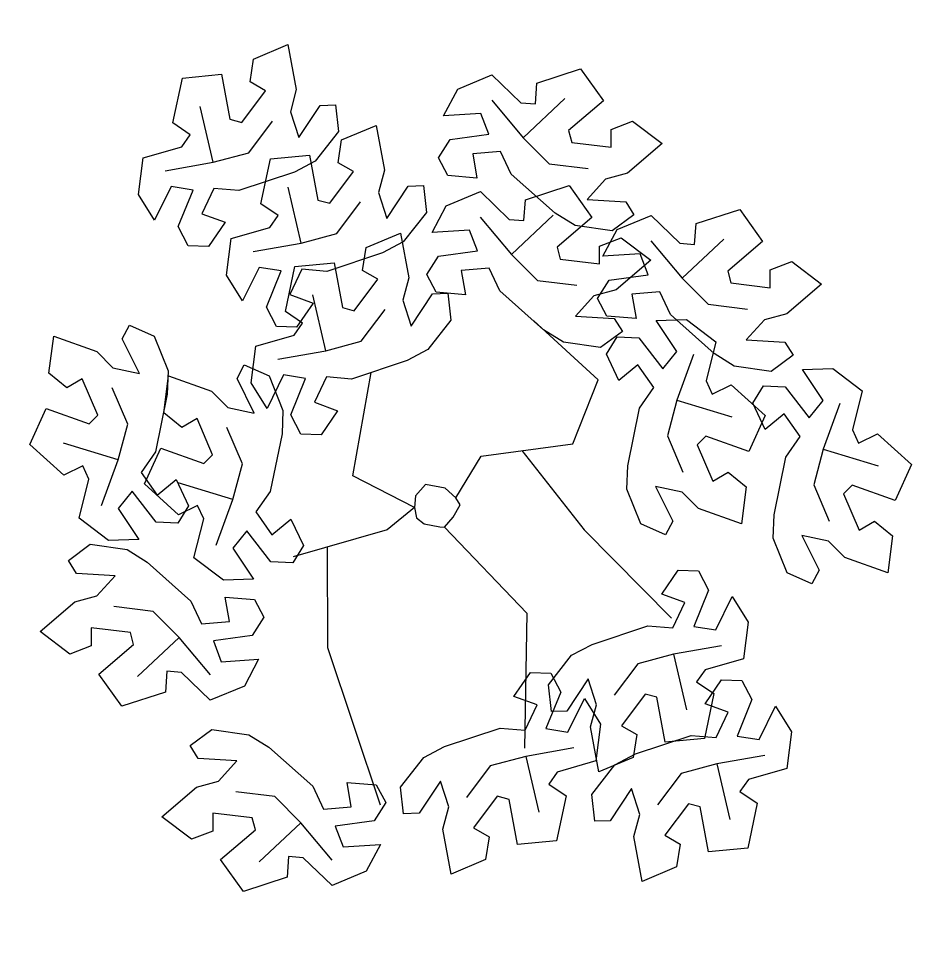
# Model space of a CAD drawing. Header units: millimetres. Extents: x 1740 to 2888, y 771 to 1500.
# Drawn here: x 1749 to 1883.4, y 1160.3 to 1298.9 of the extents above; entities that cross this region are included whole.
import ezdxf

# ---------------------------------------------------------------- set-up
doc = ezdxf.new("R2010")
doc.units = ezdxf.units.MM

# ---------------------------------------------------------------- blocks, each defined once
blk = doc.blocks.new('BRANCHT', base_point=(1.5479, 0.5508))
for p, q in [((1.5732, 0.6824), (1.6111, 0.6837)), ((1.5992, 0.6434), (1.5732, 0.6824)), ((1.6111, 0.6837), (1.648, 0.6556)), ((1.5108, 0.6403), (1.5242, 0.6618)), ((1.5242, 0.6618), (1.5514, 0.6606)), ((1.5514, 0.6606), (1.5816, 0.6217)), ((1.5514, 0.6606), (1.5514, 0.6606)), ((1.648, 0.6556), (1.6358, 0.6068)), ((1.5265, 0.6072), (1.5108, 0.6403)), ((1.5816, 0.6217), (1.5992, 0.6434)), ((1.6201, 0.6399), (1.5992, 0.5824)), ((1.5503, 0.627), (1.5265, 0.6072)), ((1.5703, 0.5982), (1.5503, 0.627)), ((1.6358, 0.6068), (1.6436, 0.5902)), ((1.6436, 0.5902), (1.6672, 0.6016)), ((1.6672, 0.6016), (1.71, 0.5631)), ((1.6672, 0.6016), (1.6672, 0.6016)), ((1.5523, 0.5724), (1.5703, 0.5982)), ((1.5992, 0.5824), (1.5872, 0.5378)), ((1.5992, 0.5824), (1.6679, 0.5616)), ((1.5375, 0.5003), (1.5523, 0.5724)), ((1.71, 0.5631), (1.6895, 0.5182)), ((1.5872, 0.5378), (1.6066, 0.4922)), ((1.6355, 0.5374), (1.6246, 0.5265)), ((1.6895, 0.5182), (1.6355, 0.5374)), ((1.6246, 0.5265), (1.6441, 0.4809)), ((1.5364, 0.4709), (1.5375, 0.5003)), ((1.6441, 0.4809), (1.6634, 0.4921)), ((1.6634, 0.4921), (1.6859, 0.4739)), ((1.5723, 0.4742), (1.594, 0.4308)), ((1.6057, 0.467), (1.5723, 0.4742)), ((1.6859, 0.4739), (1.68, 0.4275)), ((1.5539, 0.4273), (1.5364, 0.4709)), ((1.6261, 0.4466), (1.6057, 0.467)), ((1.68, 0.4275), (1.6261, 0.4466)), ((1.594, 0.4308), (1.585, 0.4137)), ((1.585, 0.4137), (1.5539, 0.4273))]:
    blk.add_line(p, q)
blk = doc.blocks.new('TREE-09')
for p, q in [((23.11, 22.17), (13.45, 31.05)), ((-13.8, 7.76), (-11.03, 23.3)), ((19.32, 12.56), (23.11, 22.17)), ((5.52, 10.71), (19.32, 12.56)), ((11.67, 11.54), (21.04, -0.37)), ((1.73, 4.44), (5.52, 10.71)), ((-4.49, 2.96), (-13.8, 7.76)), ((-2.83, 6.43), (-4.36, 4.75)), ((0.1, 5.87), (-2.83, 6.43)), ((1.73, 4.45), (0.1, 5.87)), ((-4.36, 4.75), (-4.49, 2.96)), ((2.35, 3.37), (1.73, 4.45)), ((-4.49, 2.96), (-8.62, -0.37)), ((-4.49, 2.96), (-4.2, 1.44)), ((1.32, 1.51), (2.35, 3.37)), ((-4.2, 1.44), (-3.07, 0.52)), ((0, 0), (1.32, 1.51)), ((-3.07, 0.52), (-0.7, 0.06)), ((-0.7, 0.06), (0, 0)), ((0, 0), (12.41, -12.94)), ((-8.62, -0.37), (-22.77, -4.44)), ((21.04, -0.37), (34.15, -13.67)), ((-17.67, -2.97), (-17.59, -18.11)), ((12.41, -12.94), (12.07, -33.26)), ((-17.59, -18.11), (-9.66, -41.77))]:
    blk.add_line(p, q)
at = {"xscale": 120, "yscale": 120, "zscale": 120}
for p, rotation in [((-28.43, 51.5), 120), ((12.04, 51.4), 60.00000000000001), ((-15.18, 39.34), 120), ((10.3, 33.84), 60.00000000000001), ((35.99, 30.25), 60.00000000000001), ((-11.5, 23.14), 120), ((-42.95, 13.95), 180), ((-25.68, 7.99), 180), ((-40.12, -9.35), 240), ((28.12, -15.67), 299.9999999999999), ((5.88, -31.06), 299.9999999999999), ((34.64, -32.17), 299.9999999999999), ((-21.8, -37.23), 240)]:
    blk.add_blockref('BRANCHT', p, dxfattribs=dict(at, rotation=rotation))
for p in [(28.83, 15.32), (50.85, 7.95)]:
    blk.add_blockref('BRANCHT', p, dxfattribs=at)

msp = doc.modelspace()

# ---------------------------------------------------------------- block references
at = {"color": 0}
msp.add_blockref('TREE-09', (1813.07, 1222.31), dxfattribs=at)

doc.saveas('drawing.dxf')
